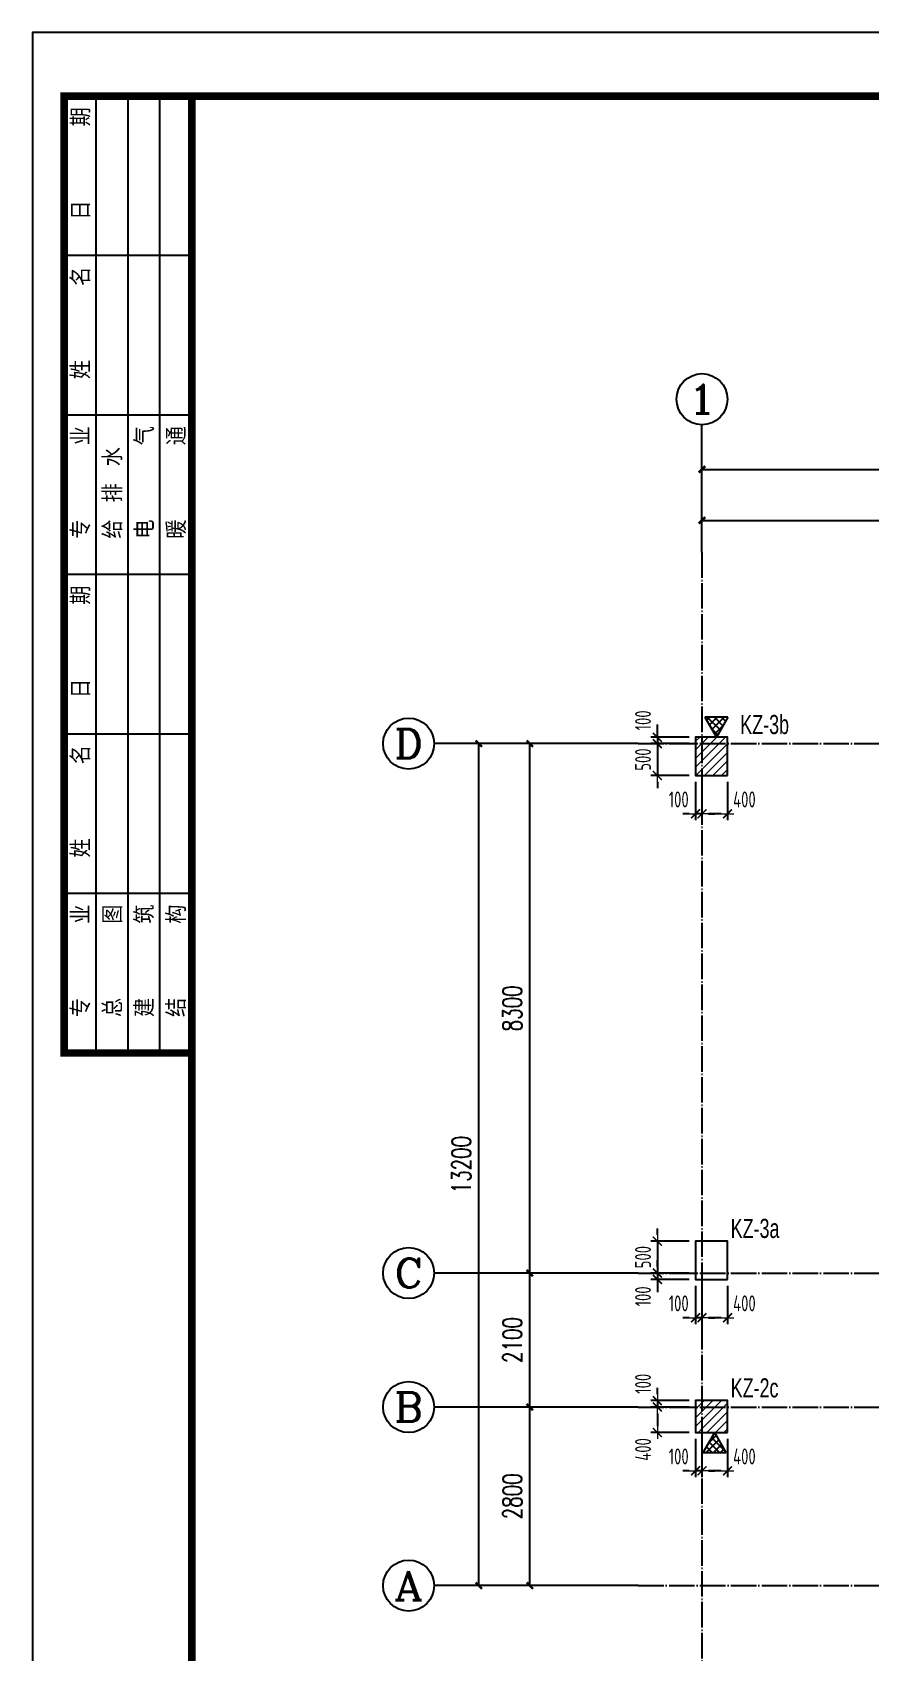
# Model space of a CAD drawing. Extents: x -441005 to 725361, y -182459 to 319313.
# Drawn here: x -40300 to -27156, y -117350 to -91950 of the extents above; entities that cross this region are included whole.
import ezdxf
from ezdxf.enums import TextEntityAlignment as Align

# ---------------------------------------------------------------- set-up
doc = ezdxf.new("R2010")
doc.units = 0
doc.header["$LTSCALE"] = 100
doc.linetypes.add('DOTE', pattern=[2.42, 2, -0.2, 0.02, -0.2])
doc.layers.get('0').update_dxf_attribs({"linetype": 'CONTINUOUS'})
doc.layers.get('Defpoints').update_dxf_attribs({"linetype": 'CONTINUOUS'})
for name, color, linetype in [('AXIS', 3, 'CONTINUOUS'), ('AXIS_TEXT', 7, 'CONTINUOUS'), ('COLU', 7, 'CONTINUOUS'), ('DOTE', 8, 'DOTE'), ('S说明&图名', 4, 'CONTINUOUS'), ('TT_KZ', 6, 'CONTINUOUS'), ('图框', 7, 'CONTINUOUS')]:
    doc.layers.add(name, color=color, linetype=linetype)
doc.layers.add('COLU-平法定位', color=3, linetype='ByLayer', lineweight=18)
doc.layers.add('T填充图层(非模板)', color=251, linetype='CONTINUOUS', lineweight=0)
doc.styles.add('_TCH_AXIS', font='COMPLEX', dxfattribs={"bigfont": 'GBCBIG'})
doc.styles.add('_TCH_DIM_T3', font='simplex_.ttf', dxfattribs={"width": 0.705882, "bigfont": 'GBCBIG'})
doc.styles.add('BW_Dim', font='Bweng.shx', dxfattribs={"width": 0.7, "bigfont": 'hztxt.shx'})
doc.styles.add('COMPLEX', font='COMPLEX')
doc.styles.add('HZTXT', font='TXT', dxfattribs={"bigfont": 'HZTXT'})
doc.styles.add('TCCAD_Dimension', font='Tssdeng.shx', dxfattribs={"width": 0.7, "bigfont": 'hztxt.shx'})
doc.dimstyles.new('_TCH_ARCH&&100', dxfattribs={"dimtxt": 297.5, "dimasz": 100, "dimexe": 250, "dimexo": 300, "dimgap": 126.25, "dimtad": 1, "dimdec": 0, "dimzin": 0, "dimdsep": 46, "dimtxsty": '_TCH_DIM_T3', "dimblk": 'ARCHTICK', "dimcen": 0.09, "dimclrt": 7, "dimazin": 2, "dimtfac": 1, "dimtdec": 0, "dimtix": 1, "dimtmove": 2, "dimatfit": 3, "dimfxl": 0, "dimtolj": 1, "dimtzin": 0, "dimarcsym": 0})
doc.dimstyles.new('TCCAD_100_100', dxfattribs={"dimtxt": 250, "dimasz": 100, "dimexe": 100, "dimexo": 100, "dimgap": 100, "dimtad": 1, "dimdec": 0, "dimzin": 0, "dimdsep": 46, "dimtxsty": 'TCCAD_Dimension', "dimblk": '_TCDBK100_100', "dimcen": 0, "dimclrt": 7, "dimadec": 0, "dimazin": 0, "dimtfac": 1, "dimtdec": 0, "dimtix": 1, "dimtmove": 2, "dimatfit": 3, "dimfxl": 0, "dimtolj": 1, "dimtzin": 0, "dimarcsym": 0})

# ---------------------------------------------------------------- blocks, each defined once
blk = doc.blocks.new('_TCDBK100_100')
blk.add_line((-1, 0), (1, 0))
at = {"const_width": 0.25}
blk.add_lwpolyline([(-0.7, -0.7), (0.7, 0.7)], dxfattribs=at)
blk = doc.blocks.new('*D608')
at = {"layer": 'COLU-平法定位', "color": 0, "linetype": 'Continuous', "lineweight": -2}
for p, q in [((-30500, -102900), (-30500, -102800)), ((-30000, -103000), (-30600, -103000)), ((-30000, -103100), (-30600, -103100)), ((-30500, -103000), (-30500, -103100)), ((-30500, -103200), (-30500, -103300))]:
    blk.add_line(p, q, dxfattribs=at)
at = {"layer": 'Defpoints', "color": 0, "linetype": 'Continuous'}
for p in [(-30500, -103100), (-29900, -103000), (-29900, -103100)]:
    blk.add_point(p, dxfattribs=at)
at = {"layer": 'COLU-平法定位', "color": 0, "linetype": 'Continuous', "lineweight": -2, "xscale": 100, "yscale": 100, "zscale": 100}
for p, rotation in [((-30500, -103000), 270), ((-30500, -103100), 90)]:
    blk.add_blockref('_TCDBK100_100', p, dxfattribs=dict(at, rotation=rotation))
at = {"layer": 'COLU-平法定位', "color": 7, "linetype": 'Continuous', "insert": (-30725, -102735), "char_height": 250, "attachment_point": 5, "rotation": 90, "style": 'TCCAD_Dimension'}
blk.add_mtext('\\A1;100', dxfattribs=at)
blk = doc.blocks.new('*D609')
at = {"layer": 'COLU-平法定位', "color": 0, "linetype": 'Continuous', "lineweight": -2}
for p, q in [((-30000, -103100), (-30600, -103100)), ((-30500, -103000), (-30500, -102900)), ((-30500, -103100), (-30500, -103600)), ((-30000, -103600), (-30600, -103600)), ((-30500, -103700), (-30500, -103800))]:
    blk.add_line(p, q, dxfattribs=at)
at = {"layer": 'Defpoints', "color": 0, "linetype": 'Continuous'}
for p in [(-29900, -103100), (-30500, -103600), (-29900, -103600)]:
    blk.add_point(p, dxfattribs=at)
at = {"layer": 'COLU-平法定位', "color": 0, "linetype": 'Continuous', "lineweight": -2, "xscale": 100, "yscale": 100, "zscale": 100}
for p, rotation in [((-30500, -103100), 270), ((-30500, -103600), 90)]:
    blk.add_blockref('_TCDBK100_100', p, dxfattribs=dict(at, rotation=rotation))
at = {"layer": 'COLU-平法定位', "color": 7, "linetype": 'Continuous', "insert": (-30725, -103350), "char_height": 250, "attachment_point": 5, "rotation": 90, "style": 'TCCAD_Dimension'}
blk.add_mtext('\\A1;500', dxfattribs=at)
blk = doc.blocks.new('*D610')
at = {"layer": 'COLU-平法定位', "color": 0, "linetype": 'Continuous', "lineweight": -2}
for p, q in [((-29800, -103700), (-29800, -104300)), ((-29400, -103700), (-29400, -104300)), ((-29500, -104200), (-29700, -104200))]:
    blk.add_line(p, q, dxfattribs=at)
at = {"layer": 'Defpoints', "color": 0, "linetype": 'Continuous'}
for p in [(-29800, -103600), (-29400, -103600), (-29800, -104200)]:
    blk.add_point(p, dxfattribs=at)
at = {"layer": 'COLU-平法定位', "color": 0, "linetype": 'Continuous', "lineweight": -2, "xscale": 100, "yscale": 100, "zscale": 100}
for p, rotation in [((-29800, -104200), 180.0000000235038), ((-29400, -104200), 2.350375893911405e-08)]:
    blk.add_blockref('_TCDBK100_100', p, dxfattribs=dict(at, rotation=rotation))
at = {"layer": 'COLU-平法定位', "color": 7, "linetype": 'Continuous', "insert": (-29135, -103975), "char_height": 250, "attachment_point": 5, "rotation": 0, "style": 'TCCAD_Dimension'}
blk.add_mtext('\\A1;400', dxfattribs=at)
blk = doc.blocks.new('*D611')
at = {"layer": 'COLU-平法定位', "color": 0, "linetype": 'Continuous', "lineweight": -2}
for p, q in [((-29900, -103700), (-29900, -104300)), ((-29800, -103700), (-29800, -104300)), ((-30000, -104200), (-30100, -104200)), ((-29800, -104200), (-29900, -104200)), ((-29700, -104200), (-29600, -104200))]:
    blk.add_line(p, q, dxfattribs=at)
at = {"layer": 'Defpoints', "color": 0, "linetype": 'Continuous'}
for p in [(-29900, -103600), (-29800, -103600), (-29900, -104200)]:
    blk.add_point(p, dxfattribs=at)
at = {"layer": 'COLU-平法定位', "color": 0, "linetype": 'Continuous', "lineweight": -2, "xscale": 100, "yscale": 100, "zscale": 100}
for p, rotation in [((-29900, -104200), 2.350379020726635e-08), ((-29800, -104200), 180.0000000235038)]:
    blk.add_blockref('_TCDBK100_100', p, dxfattribs=dict(at, rotation=rotation))
at = {"layer": 'COLU-平法定位', "color": 7, "linetype": 'Continuous', "insert": (-30165, -103975), "char_height": 250, "attachment_point": 5, "rotation": 0, "style": 'TCCAD_Dimension'}
blk.add_mtext('\\A1;100', dxfattribs=at)
blk = doc.blocks.new('*D612')
at = {"layer": 'COLU-平法定位', "color": 0, "linetype": 'Continuous', "lineweight": -2}
for p, q in [((-30500, -110800), (-30500, -110700)), ((-30000, -110900), (-30600, -110900)), ((-30500, -110900), (-30500, -111400)), ((-30000, -111400), (-30600, -111400)), ((-30500, -111500), (-30500, -111600))]:
    blk.add_line(p, q, dxfattribs=at)
at = {"layer": 'Defpoints', "color": 0, "linetype": 'Continuous'}
for p in [(-29900, -110900), (-30500, -111400), (-29900, -111400)]:
    blk.add_point(p, dxfattribs=at)
at = {"layer": 'COLU-平法定位', "color": 0, "linetype": 'Continuous', "lineweight": -2, "xscale": 100, "yscale": 100, "zscale": 100}
for p, rotation in [((-30500, -110900), 270), ((-30500, -111400), 90)]:
    blk.add_blockref('_TCDBK100_100', p, dxfattribs=dict(at, rotation=rotation))
at = {"layer": 'COLU-平法定位', "color": 7, "linetype": 'Continuous', "insert": (-30725, -111150), "char_height": 250, "attachment_point": 5, "rotation": 90, "style": 'TCCAD_Dimension'}
blk.add_mtext('\\A1;500', dxfattribs=at)
blk = doc.blocks.new('*D613')
at = {"layer": 'COLU-平法定位', "color": 0, "linetype": 'Continuous', "lineweight": -2}
for p, q in [((-30500, -111300), (-30500, -111200)), ((-30000, -111400), (-30600, -111400)), ((-30000, -111500), (-30600, -111500)), ((-30500, -111400), (-30500, -111500)), ((-30500, -111600), (-30500, -111700))]:
    blk.add_line(p, q, dxfattribs=at)
at = {"layer": 'Defpoints', "color": 0, "linetype": 'Continuous'}
for p in [(-30500, -111500), (-29900, -111400), (-29900, -111500)]:
    blk.add_point(p, dxfattribs=at)
at = {"layer": 'COLU-平法定位', "color": 0, "linetype": 'Continuous', "lineweight": -2, "xscale": 100, "yscale": 100, "zscale": 100}
for p, rotation in [((-30500, -111400), 270), ((-30500, -111500), 90)]:
    blk.add_blockref('_TCDBK100_100', p, dxfattribs=dict(at, rotation=rotation))
at = {"layer": 'COLU-平法定位', "color": 7, "linetype": 'Continuous', "insert": (-30725, -111765), "char_height": 250, "attachment_point": 5, "rotation": 90, "style": 'TCCAD_Dimension'}
blk.add_mtext('\\A1;100', dxfattribs=at)
blk = doc.blocks.new('*D614')
at = {"layer": 'COLU-平法定位', "color": 0, "linetype": 'Continuous', "lineweight": -2}
for p, q in [((-29800, -111600), (-29800, -112200)), ((-29400, -111600), (-29400, -112200)), ((-29500, -112100), (-29700, -112100))]:
    blk.add_line(p, q, dxfattribs=at)
at = {"layer": 'Defpoints', "color": 0, "linetype": 'Continuous'}
for p in [(-29800, -111500), (-29400, -111500), (-29800, -112100)]:
    blk.add_point(p, dxfattribs=at)
at = {"layer": 'COLU-平法定位', "color": 0, "linetype": 'Continuous', "lineweight": -2, "xscale": 100, "yscale": 100, "zscale": 100}
for p, rotation in [((-29800, -112100), 180.0000000235038), ((-29400, -112100), 2.350375893911405e-08)]:
    blk.add_blockref('_TCDBK100_100', p, dxfattribs=dict(at, rotation=rotation))
at = {"layer": 'COLU-平法定位', "color": 7, "linetype": 'Continuous', "insert": (-29135, -111875), "char_height": 250, "attachment_point": 5, "rotation": 0, "style": 'TCCAD_Dimension'}
blk.add_mtext('\\A1;400', dxfattribs=at)
blk = doc.blocks.new('*D615')
at = {"layer": 'COLU-平法定位', "color": 0, "linetype": 'Continuous', "lineweight": -2}
for p, q in [((-29900, -111600), (-29900, -112200)), ((-29800, -111600), (-29800, -112200)), ((-30000, -112100), (-30100, -112100)), ((-29800, -112100), (-29900, -112100)), ((-29700, -112100), (-29600, -112100))]:
    blk.add_line(p, q, dxfattribs=at)
at = {"layer": 'Defpoints', "color": 0, "linetype": 'Continuous'}
for p in [(-29900, -111500), (-29800, -111500), (-29900, -112100)]:
    blk.add_point(p, dxfattribs=at)
at = {"layer": 'COLU-平法定位', "color": 0, "linetype": 'Continuous', "lineweight": -2, "xscale": 100, "yscale": 100, "zscale": 100}
for p, rotation in [((-29900, -112100), 2.350379020726635e-08), ((-29800, -112100), 180.0000000235038)]:
    blk.add_blockref('_TCDBK100_100', p, dxfattribs=dict(at, rotation=rotation))
at = {"layer": 'COLU-平法定位', "color": 7, "linetype": 'Continuous', "insert": (-30165, -111875), "char_height": 250, "attachment_point": 5, "rotation": 0, "style": 'TCCAD_Dimension'}
blk.add_mtext('\\A1;100', dxfattribs=at)
blk = doc.blocks.new('*D616')
at = {"layer": 'COLU-平法定位', "color": 0, "linetype": 'Continuous', "lineweight": -2}
for p, q in [((-30500, -113300), (-30500, -113200)), ((-30000, -113400), (-30600, -113400)), ((-30000, -113500), (-30600, -113500)), ((-30500, -113400), (-30500, -113500)), ((-30500, -113600), (-30500, -113700))]:
    blk.add_line(p, q, dxfattribs=at)
at = {"layer": 'Defpoints', "color": 0, "linetype": 'Continuous'}
for p in [(-30500, -113500), (-29900, -113400), (-29900, -113500)]:
    blk.add_point(p, dxfattribs=at)
at = {"layer": 'COLU-平法定位', "color": 0, "linetype": 'Continuous', "lineweight": -2, "xscale": 100, "yscale": 100, "zscale": 100}
for p, rotation in [((-30500, -113400), 270), ((-30500, -113500), 90)]:
    blk.add_blockref('_TCDBK100_100', p, dxfattribs=dict(at, rotation=rotation))
at = {"layer": 'COLU-平法定位', "color": 7, "linetype": 'Continuous', "insert": (-30725, -113135), "char_height": 250, "attachment_point": 5, "rotation": 90, "style": 'TCCAD_Dimension'}
blk.add_mtext('\\A1;100', dxfattribs=at)
blk = doc.blocks.new('*D617')
at = {"layer": 'COLU-平法定位', "color": 0, "linetype": 'Continuous', "lineweight": -2}
for p, q in [((-30000, -113500), (-30600, -113500)), ((-30500, -113600), (-30500, -113800)), ((-30000, -113900), (-30600, -113900))]:
    blk.add_line(p, q, dxfattribs=at)
at = {"layer": 'Defpoints', "color": 0, "linetype": 'Continuous'}
for p in [(-29900, -113500), (-30500, -113900), (-29900, -113900)]:
    blk.add_point(p, dxfattribs=at)
at = {"layer": 'COLU-平法定位', "color": 0, "linetype": 'Continuous', "lineweight": -2, "xscale": 100, "yscale": 100, "zscale": 100}
for p, rotation in [((-30500, -113500), 90), ((-30500, -113900), 270)]:
    blk.add_blockref('_TCDBK100_100', p, dxfattribs=dict(at, rotation=rotation))
at = {"layer": 'COLU-平法定位', "color": 7, "linetype": 'Continuous', "insert": (-30725, -114165), "char_height": 250, "attachment_point": 5, "rotation": 90, "style": 'TCCAD_Dimension'}
blk.add_mtext('\\A1;400', dxfattribs=at)
blk = doc.blocks.new('*D618')
at = {"layer": 'COLU-平法定位', "color": 0, "linetype": 'Continuous', "lineweight": -2}
for p, q in [((-29800, -114000), (-29800, -114600)), ((-29400, -114000), (-29400, -114600)), ((-29500, -114500), (-29700, -114500))]:
    blk.add_line(p, q, dxfattribs=at)
at = {"layer": 'Defpoints', "color": 0, "linetype": 'Continuous'}
for p in [(-29800, -113900), (-29400, -113900), (-29800, -114500)]:
    blk.add_point(p, dxfattribs=at)
at = {"layer": 'COLU-平法定位', "color": 0, "linetype": 'Continuous', "lineweight": -2, "xscale": 100, "yscale": 100, "zscale": 100}
for p, rotation in [((-29800, -114500), 180.0000000235041), ((-29400, -114500), 2.350415861940291e-08)]:
    blk.add_blockref('_TCDBK100_100', p, dxfattribs=dict(at, rotation=rotation))
at = {"layer": 'COLU-平法定位', "color": 7, "linetype": 'Continuous', "insert": (-29135, -114275), "char_height": 250, "attachment_point": 5, "rotation": 0, "style": 'TCCAD_Dimension'}
blk.add_mtext('\\A1;400', dxfattribs=at)
blk = doc.blocks.new('*D619')
at = {"layer": 'COLU-平法定位', "color": 0, "linetype": 'Continuous', "lineweight": -2}
for p, q in [((-29900, -114000), (-29900, -114600)), ((-29800, -114000), (-29800, -114600)), ((-30000, -114500), (-30100, -114500)), ((-29800, -114500), (-29900, -114500)), ((-29700, -114500), (-29600, -114500))]:
    blk.add_line(p, q, dxfattribs=at)
at = {"layer": 'Defpoints', "color": 0, "linetype": 'Continuous'}
for p in [(-29900, -113900), (-29800, -113900), (-29900, -114500)]:
    blk.add_point(p, dxfattribs=at)
at = {"layer": 'COLU-平法定位', "color": 0, "linetype": 'Continuous', "lineweight": -2, "xscale": 100, "yscale": 100, "zscale": 100}
for p, rotation in [((-29900, -114500), 2.350414642939068e-08), ((-29800, -114500), 180.0000000235041)]:
    blk.add_blockref('_TCDBK100_100', p, dxfattribs=dict(at, rotation=rotation))
at = {"layer": 'COLU-平法定位', "color": 7, "linetype": 'Continuous', "insert": (-30165, -114275), "char_height": 250, "attachment_point": 5, "rotation": 0, "style": 'TCCAD_Dimension'}
blk.add_mtext('\\A1;100', dxfattribs=at)
blk = doc.blocks.new('A$C1D0B091C')
at = {"layer": 'S说明&图名'}
h = blk.add_hatch(dxfattribs=at)
h.set_pattern_fill('ANSI37', color=2, scale=25, style=0)
h.set_pattern_definition([(45, (18976.5, 49442.676), (-56.1266, 56.1266), []), (135, (18976.5, 49442.676), (-56.1266, -56.1266), [])])
h.paths.add_polyline_path([(181, 313), (0, 0), (362, 0)])
at = {"layer": 'S说明&图名', "color": 2}
for p, q in [((0, 0), (181, 313)), ((362, 0), (181, 313)), ((0, 0), (362, 0))]:
    blk.add_line(p, q, dxfattribs=at)
blk = doc.blocks.new('_AXISO')
blk.add_circle((0, 0), 0.5)
at = {"layer": 'AXIS_TEXT', "style": 'COMPLEX', "width": 1.041667}
blk.add_attdef('A', text='', height=0.56, dxfattribs=at).set_placement((-0.25, -0.28), (0.25, -0.28), align=Align.FIT)
blk = doc.blocks.new('_ArchTick')
at = {"color": 0, "linetype": 'ByBlock', "const_width": 0.4}
blk.add_lwpolyline([(-0.5, -0.5), (0.5, 0.5)], dxfattribs=at)
blk = doc.blocks.new('*D853')
at = {"layer": 'AXIS', "color": 0, "lineweight": -2}
for p, q in [((-31100, -113500), (-32750, -113500)), ((-32500, -116300), (-32500, -113500)), ((-31100, -116300), (-32750, -116300))]:
    blk.add_line(p, q, dxfattribs=at)
at = {"layer": 'Defpoints', "color": 0}
for p in [(-32500, -113500), (-30800, -113500), (-30800, -116300)]:
    blk.add_point(p, dxfattribs=at)
at = {"layer": 'AXIS', "color": 0, "lineweight": -2, "xscale": 100, "yscale": 100, "zscale": 100}
for p, rotation in [((-32500, -113500), 90), ((-32500, -116300), 270)]:
    blk.add_blockref('_ArchTick', p, dxfattribs=dict(at, rotation=rotation))
at = {"layer": 'AXIS', "color": 7, "insert": (-32775, -114900), "char_height": 297.5, "attachment_point": 5, "rotation": 90, "style": '_TCH_DIM_T3'}
blk.add_mtext('\\A1;2800', dxfattribs=at)
blk = doc.blocks.new('*D854')
at = {"layer": 'AXIS', "color": 0, "lineweight": -2}
for p, q in [((-31100, -111400), (-32750, -111400)), ((-32500, -113500), (-32500, -111400)), ((-31100, -113500), (-32750, -113500))]:
    blk.add_line(p, q, dxfattribs=at)
at = {"layer": 'Defpoints', "color": 0}
for p in [(-32500, -111400), (-30800, -111400), (-30800, -113500)]:
    blk.add_point(p, dxfattribs=at)
at = {"layer": 'AXIS', "color": 0, "lineweight": -2, "xscale": 100, "yscale": 100, "zscale": 100}
for p, rotation in [((-32500, -111400), 90), ((-32500, -113500), 270)]:
    blk.add_blockref('_ArchTick', p, dxfattribs=dict(at, rotation=rotation))
at = {"layer": 'AXIS', "color": 7, "insert": (-32775, -112450), "char_height": 297.5, "attachment_point": 5, "rotation": 90, "style": '_TCH_DIM_T3'}
blk.add_mtext('\\A1;2100', dxfattribs=at)
blk = doc.blocks.new('*D855')
at = {"layer": 'AXIS', "color": 0, "lineweight": -2}
for p, q in [((-31100, -103100), (-32750, -103100)), ((-32500, -111400), (-32500, -103100)), ((-31100, -111400), (-32750, -111400))]:
    blk.add_line(p, q, dxfattribs=at)
at = {"layer": 'Defpoints', "color": 0}
for p in [(-32500, -103100), (-30800, -103100), (-30800, -111400)]:
    blk.add_point(p, dxfattribs=at)
at = {"layer": 'AXIS', "color": 0, "lineweight": -2, "xscale": 100, "yscale": 100, "zscale": 100}
for p, rotation in [((-32500, -103100), 90), ((-32500, -111400), 270)]:
    blk.add_blockref('_ArchTick', p, dxfattribs=dict(at, rotation=rotation))
at = {"layer": 'AXIS', "color": 7, "insert": (-32776, -107250), "char_height": 297.5, "attachment_point": 5, "rotation": 90, "style": '_TCH_DIM_T3'}
blk.add_mtext('\\A1;8300', dxfattribs=at)
blk = doc.blocks.new('*D856')
at = {"layer": 'AXIS', "color": 0, "lineweight": -2}
for p, q in [((-29800, -99800), (-29800, -99350)), ((-23550, -99800), (-23550, -99350)), ((-29800, -99600), (-23550, -99600))]:
    blk.add_line(p, q, dxfattribs=at)
at = {"layer": 'Defpoints', "color": 0}
for p in [(-23550, -99600), (-29800, -100100), (-23550, -100100)]:
    blk.add_point(p, dxfattribs=at)
at = {"layer": 'AXIS', "color": 0, "lineweight": -2, "xscale": 100, "yscale": 100, "zscale": 100, "rotation": 180}
blk.add_blockref('_ArchTick', (-29800, -99600), dxfattribs=at)
at = {"layer": 'AXIS', "color": 0, "lineweight": -2, "xscale": 100, "yscale": 100, "zscale": 100}
blk.add_blockref('_ArchTick', (-23550, -99600), dxfattribs=at)
at = {"layer": 'AXIS', "color": 7, "insert": (-26675, -99324), "char_height": 297.5, "attachment_point": 5, "style": '_TCH_DIM_T3'}
blk.add_mtext('\\A1;6250', dxfattribs=at)
blk = doc.blocks.new('*D869')
at = {"layer": 'AXIS', "color": 0, "lineweight": -2}
for p, q in [((-31100, -103100), (-33550, -103100)), ((-33300, -116300), (-33300, -103100)), ((-31100, -116300), (-33550, -116300))]:
    blk.add_line(p, q, dxfattribs=at)
at = {"layer": 'Defpoints', "color": 0}
for p in [(-33300, -103100), (-30800, -103100), (-30800, -116300)]:
    blk.add_point(p, dxfattribs=at)
at = {"layer": 'AXIS', "color": 0, "lineweight": -2, "xscale": 100, "yscale": 100, "zscale": 100}
for p, rotation in [((-33300, -103100), 90), ((-33300, -116300), 270)]:
    blk.add_blockref('_ArchTick', p, dxfattribs=dict(at, rotation=rotation))
at = {"layer": 'AXIS', "color": 7, "insert": (-33575, -109700), "char_height": 297.5, "attachment_point": 5, "rotation": 90, "style": '_TCH_DIM_T3'}
blk.add_mtext('\\A1;13200', dxfattribs=at)
blk = doc.blocks.new('*D870')
at = {"layer": 'AXIS', "color": 0, "lineweight": -2}
for p, q in [((-29800, -99800), (-29800, -98550)), ((24050, -99800), (24050, -98550)), ((-29800, -98800), (24050, -98800))]:
    blk.add_line(p, q, dxfattribs=at)
at = {"layer": 'Defpoints', "color": 0}
for p in [(24050, -98800), (-29800, -100100), (24050, -100100)]:
    blk.add_point(p, dxfattribs=at)
at = {"layer": 'AXIS', "color": 0, "lineweight": -2, "xscale": 100, "yscale": 100, "zscale": 100, "rotation": 180}
blk.add_blockref('_ArchTick', (-29800, -98800), dxfattribs=at)
at = {"layer": 'AXIS', "color": 0, "lineweight": -2, "xscale": 100, "yscale": 100, "zscale": 100}
blk.add_blockref('_ArchTick', (24050, -98800), dxfattribs=at)
at = {"layer": 'AXIS', "color": 7, "insert": (-2875, -98524), "char_height": 297.5, "attachment_point": 5, "style": '_TCH_DIM_T3'}
blk.add_mtext('\\A1;53850', dxfattribs=at)
blk = doc.blocks.new('A2+1_2')
at = {"layer": '图框'}
for p, q in [((1000, 26000), (1000, 41000)), ((1500, 26000), (1500, 41000)), ((2000, 26000), (2000, 41000)), ((2500, 38500), (500, 38500)), ((2500, 36000), (500, 36000)), ((2500, 33500), (500, 33500)), ((2500, 31000), (500, 31000)), ((2500, 28500), (500, 28500))]:
    blk.add_line(p, q, dxfattribs=at)
blk.add_lwpolyline([(0, 0), (89100, 0), (89100, 42000), (0, 42000)], close=True, dxfattribs=at)
at = {"layer": '图框', "const_width": 120}
blk.add_lwpolyline([(2500, 41000), (500, 41000), (500, 26000), (2500, 26000)], dxfattribs=at)
blk.add_lwpolyline([(2500, 1000), (88100, 1000), (88100, 41000), (2500, 41000)], close=True, dxfattribs=at)
at = {"layer": '图框', "style": 'HZTXT'}
for s, p in [('日    期', (911, 39064)), ('姓    名', (911, 36564)), ('电    气', (1911, 34064)), ('暖    通', (2411, 34064)), ('专    业', (911, 34064)), ('给 排 水', (1411, 34064)), ('日    期', (911, 31564)), ('姓    名', (911, 29064)), ('专    业', (911, 26564)), ('总    图', (1411, 26564)), ('建    筑', (1911, 26564)), ('结    构', (2411, 26564))]:
    blk.add_text(s, height=300, rotation=90, dxfattribs=at).set_placement(p)

msp = doc.modelspace()

# ---------------------------------------------------------------- hatches: boundary and pattern name
at = {"layer": 'T填充图层(非模板)'}
h = msp.add_hatch(dxfattribs=at)
h.set_pattern_fill('ANSI31', color=6, scale=30, style=0)
h.set_pattern_definition([(45, (43125, -3e-11), (-67.35192, 67.35192), [])])
h.paths.add_polyline_path([(-29400, -103600), (-29400, -103000), (-29900, -103000), (-29900, -103600)])
h = msp.add_hatch(dxfattribs=at)
h.set_pattern_fill('ANSI31', color=6, scale=30, style=0)
h.set_pattern_definition([(45, (43125, -100), (-67.35192, 67.35192), [])])
h.paths.add_polyline_path([(-29400, -113900), (-29400, -113400), (-29900, -113400), (-29900, -113900)])

# ---------------------------------------------------------------- linework, layer by layer
at = {"layer": 'AXIS'}
for p, q in [((-29800, -100100), (-29800, -98100)), ((-30800, -103100), (-34000, -103100)), ((-30800, -111400), (-34000, -111400)), ((-30800, -113500), (-34000, -113500)), ((-30800, -116300), (-34000, -116300))]:
    msp.add_line(p, q, dxfattribs=at)
at = {"layer": 'COLU'}
for points in [[(-29400, -103600), (-29400, -103000), (-29900, -103000), (-29900, -103600)], [(-29400, -111500), (-29400, -110900), (-29900, -110900), (-29900, -111500)], [(-29400, -113900), (-29400, -113400), (-29900, -113400), (-29900, -113900)]]:
    msp.add_lwpolyline(points, close=True, dxfattribs=at)
at = {"layer": 'DOTE', "ltscale": 2}
for p, q in [((-29800, -100100), (-29800, -117600)), ((-30800, -103100), (27400, -103100)), ((-30800, -111400), (27300, -111400)), ((-30800, -113500), (27400, -113500)), ((-30800, -116300), (27400, -116300))]:
    msp.add_line(p, q, dxfattribs=at)

# ---------------------------------------------------------------- block references
msp.add_blockref('A2+1_2', (-40300, -133950))
at = {"layer": 'AXIS'}
ref = msp.add_blockref('_AXISO', (-29800, -97700), dxfattribs=dict(at, xscale=800, yscale=800, zscale=800))
ref.add_attrib('A', '1', dxfattribs={"layer": 'AXIS_TEXT', "height": 452.5, "style": '_TCH_AXIS', "width": 2.333333}).set_placement((-30026.3, -97926.3), (-29573.7, -97926.3), align=Align.FIT)
ref = msp.add_blockref('_AXISO', (-34400, -103100), dxfattribs=dict(at, xscale=800, yscale=800, zscale=800))
ref.add_attrib('A', 'D', dxfattribs={"layer": 'AXIS_TEXT', "height": 452.5, "style": '_TCH_AXIS', "width": 1.235294}).set_placement((-34626.3, -103326.3), (-34173.7, -103326.3), align=Align.FIT)
ref = msp.add_blockref('_AXISO', (-34400, -111400), dxfattribs=dict(at, xscale=800, yscale=800, zscale=800))
ref.add_attrib('A', 'C', dxfattribs={"layer": 'AXIS_TEXT', "height": 452.5, "style": '_TCH_AXIS', "width": 1.4}).set_placement((-34626.3, -111626.3), (-34173.7, -111626.3), align=Align.FIT)
ref = msp.add_blockref('_AXISO', (-34400, -113500), dxfattribs=dict(at, xscale=800, yscale=800, zscale=800))
ref.add_attrib('A', 'B', dxfattribs={"layer": 'AXIS_TEXT', "height": 452.5, "style": '_TCH_AXIS', "width": 1.235294}).set_placement((-34626.3, -113726.3), (-34173.7, -113726.3), align=Align.FIT)
ref = msp.add_blockref('_AXISO', (-34400, -116300), dxfattribs=dict(at, xscale=800, yscale=800, zscale=800))
ref.add_attrib('A', 'A', dxfattribs={"layer": 'AXIS_TEXT', "height": 452.5, "style": '_TCH_AXIS', "width": 1.166667}).set_placement((-34626.3, -116526.3), (-34173.7, -116526.3), align=Align.FIT)
at = {"layer": 'S说明&图名', "rotation": 180}
msp.add_blockref('A$C1D0B091C', (-29394.1, -102686.7), dxfattribs=at)
at = {"layer": 'S说明&图名'}
msp.add_blockref('A$C1D0B091C', (-29780.9, -114213.3), dxfattribs=at)

# ---------------------------------------------------------------- texts
at = {"layer": 'TT_KZ', "style": 'BW_Dim', "width": 0.7}
for s, p in [('KZ-3b', (-29200, -102950, 0)), ('KZ-3a', (-29350, -110850, 0)), ('KZ-2c', (-29350, -113350, 0))]:
    msp.add_text(s, height=300, dxfattribs=at).set_placement(p)

# ---------------------------------------------------------------- dimensions: what is measured, and where the dimension line sits
at = {"layer": 'AXIS'}
for p1, p2, distance, picture, middle in [((-29800, -100100), (24050, -100100), 1300, '*D870', (-2875, -98523.6)), ((-29800, -100100), (-23550, -100100), 500, '*D856', (-26675, -99323.6)), ((-30800, -116300), (-30800, -103100), 2500, '*D869', (-33575, -109700)), ((-30800, -111400), (-30800, -103100), 1700, '*D855', (-32776.4, -107250)), ((-30800, -113500), (-30800, -111400), 1700, '*D854', (-32775, -112450)), ((-30800, -116300), (-30800, -113500), 1700, '*D853', (-32775, -114900))]:
    dim = msp.add_aligned_dim(p1=p1, p2=p2, distance=distance, dimstyle='_TCH_ARCH&&100', dxfattribs=at)
    dim.commit()
    dim.dimension.update_dxf_attribs({"geometry": picture, "text_midpoint": middle})
at = {"layer": 'COLU-平法定位', "linetype": 'Continuous'}
for base, p1, p2, angle, picture, middle in [((-30500, -103100), (-29900, -103000), (-29900, -103100), 270, '*D608', (-30725, -102735)), ((-29900, -104200), (-29800, -103600), (-29900, -103600), 180, '*D611', (-30165, -103975)), ((-29800, -104200), (-29400, -103600), (-29800, -103600), 180, '*D610', (-29135, -103975)), ((-30500, -111500), (-29900, -111400), (-29900, -111500), 270, '*D613', (-30725, -111765)), ((-29900, -112100), (-29800, -111500), (-29900, -111500), 180, '*D615', (-30165, -111875)), ((-29800, -112100), (-29400, -111500), (-29800, -111500), 180, '*D614', (-29135, -111875)), ((-30500, -113500), (-29900, -113400), (-29900, -113500), 270, '*D616', (-30725, -113135)), ((-30500, -113900), (-29900, -113500), (-29900, -113900), 270, '*D617', (-30725, -114165)), ((-29900, -114500), (-29800, -113900), (-29900, -113900), 180, '*D619', (-30165, -114275)), ((-29800, -114500), (-29400, -113900), (-29800, -113900), 180, '*D618', (-29135, -114275))]:
    dim = msp.add_linear_dim(base=base, p1=p1, p2=p2, angle=angle, dimstyle='TCCAD_100_100', dxfattribs=at)
    dim.commit()
    dim.dimension.update_dxf_attribs({"geometry": picture, "text_midpoint": middle, "dimtype": 160})
for base, p1, p2, picture, middle in [((-30500, -103600), (-29900, -103100), (-29900, -103600), '*D609', (-30725, -103350)), ((-30500, -111400), (-29900, -110900), (-29900, -111400), '*D612', (-30725, -111150))]:
    dim = msp.add_linear_dim(base=base, p1=p1, p2=p2, angle=270, dimstyle='TCCAD_100_100', dxfattribs=at)
    dim.commit()
    dim.dimension.update_dxf_attribs({"geometry": picture, "text_midpoint": middle})

doc.saveas('drawing.dxf')
